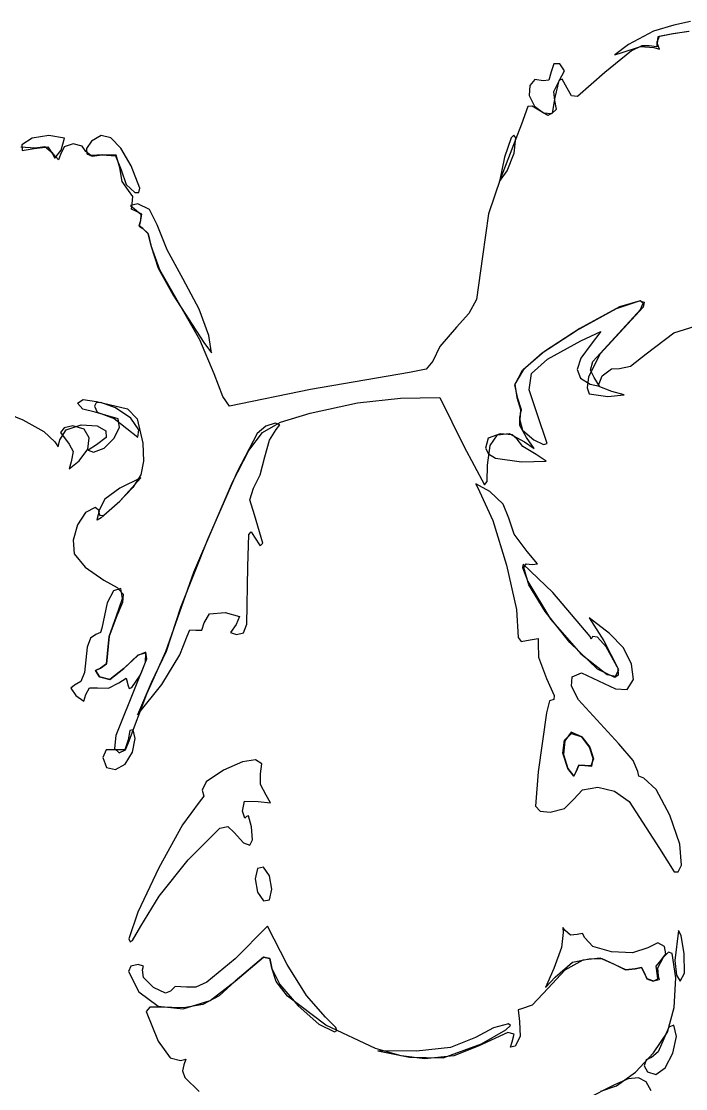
# Model space of a CAD drawing. Extents: x 16 to 127, y 24 to 199.
# Drawn here: x 56.22 to 83.93, y 99.59 to 144.1 of the extents above; entities that cross this region are included whole.
import ezdxf

# ---------------------------------------------------------------- set-up
doc = ezdxf.new("R2010")
doc.units = 0

msp = doc.modelspace()

# ---------------------------------------------------------------- linework, layer by layer
at = {"layer": 'Layer 1'}
for p, q in [((83.431997, 143.942946), (82.58555, 143.701425)), ((84.137553, 144.10443), (83.431997, 143.942946)), ((82.58555, 143.701425), (81.54146, 143.137906)), ((82.827909, 143.478734), (82.723972, 143.231393)), ((82.759955, 143.172831), (82.786898, 143.475647)), ((82.786898, 143.475647), (83.340627, 143.58029)), ((83.390369, 143.58029), (82.827909, 143.478734)), ((83.340627, 143.58029), (84.042744, 143.694722)), ((84.071275, 143.674217), (83.390369, 143.58029)), ((81.54146, 143.137906), (80.969915, 142.711574)), ((81.275465, 142.808059), (82.044698, 143.060692)), ((82.099169, 143.076898), (81.668107, 142.87641)), ((82.044698, 143.060692), (82.603321, 143.018315)), ((82.410705, 143.085695), (82.099169, 143.076898)), ((82.725294, 143.041598), (82.410705, 143.085695)), ((82.603321, 143.018315), (82.835361, 142.941982)), ((82.723972, 143.231393), (82.725294, 143.041598)), ((82.835361, 142.941982), (82.759955, 143.172831)), ((81.668107, 142.87641), (80.563559, 141.970211)), ((80.969915, 142.711574), (81.275465, 142.808059)), ((78.425416, 142.328722), (78.316716, 141.992789)), ((78.68678, 142.334984), (78.425416, 142.328722)), ((78.656088, 141.624136), (78.869872, 142.045044)), ((78.869872, 142.045044), (78.68678, 142.334984)), ((77.640281, 141.677516), (77.431552, 141.428962)), ((77.98828, 141.624842), (77.640281, 141.677516)), ((78.220231, 141.649271), (77.98828, 141.624842)), ((78.316716, 141.992789), (78.220231, 141.649271)), ((78.435911, 141.182458), (78.656088, 141.624136)), ((78.640566, 141.640011), (78.480052, 140.934455)), ((78.773211, 141.692222), (78.640566, 141.640011)), ((78.982055, 141.322158), (78.773211, 141.692222)), ((80.563559, 141.970211), (79.413767, 140.969512)), ((77.431552, 141.428962), (77.409288, 141.014646)), ((78.468411, 140.79793), (78.435911, 141.182458)), ((79.161696, 140.998611), (78.982055, 141.322158)), ((77.409288, 141.014646), (77.620685, 140.570035)), ((78.480052, 140.934455), (78.357285, 140.274055)), ((78.549323, 140.443432), (78.468411, 140.79793)), ((79.413767, 140.969512), (79.161696, 140.998611)), ((77.346091, 140.549971), (77.083051, 139.818971)), ((77.533554, 140.569512), (77.346091, 140.549971)), ((77.802013, 140.393294), (77.533554, 140.569512)), ((77.620685, 140.570035), (77.994393, 140.294295)), ((78.177545, 140.182068), (77.802013, 140.393294)), ((77.994393, 140.294295), (78.347628, 140.263824)), ((78.357285, 140.274055), (78.177545, 140.182068)), ((78.347628, 140.263824), (78.549323, 140.443432)), ((77.083051, 139.818971), (76.206751, 137.548492)), ((57.364878, 139.346954), (56.673345, 139.232257)), ((58.014607, 139.232874), (57.364878, 139.346954)), ((59.545437, 139.339105), (59.149229, 139.111651)), ((59.953519, 139.242179), (59.545437, 139.339105)), ((76.768947, 139.36085), (76.658042, 139.245133)), ((76.839635, 139.248529), (76.768947, 139.36085)), ((56.673345, 139.232257), (56.244808, 138.956429)), ((56.244808, 138.956429), (56.248821, 138.721435)), ((57.883814, 138.729593), (58.014607, 139.232874)), ((58.384759, 138.994176), (58.009447, 138.864574)), ((58.758483, 138.900249), (58.384759, 138.994176)), ((58.913926, 138.674559), (58.758483, 138.900249)), ((59.149229, 139.111651), (58.931841, 138.804288)), ((60.371853, 138.821932), (59.953519, 139.242179)), ((76.658042, 139.245133), (76.376437, 138.436081)), ((76.781779, 138.607267), (76.839635, 139.248529)), ((56.803255, 138.821315), (56.196301, 138.859283)), ((56.248821, 138.721435), (56.753161, 138.803676)), ((56.753161, 138.803676), (57.319546, 138.867264)), ((57.194442, 138.865015), (56.803255, 138.821315)), ((57.536681, 138.598359), (57.194442, 138.865015)), ((57.319546, 138.867264), (57.513397, 138.57684)), ((57.513397, 138.57684), (57.616849, 138.399348)), ((57.775776, 138.32403), (57.536681, 138.598359)), ((57.616849, 138.399348), (57.883814, 138.729593)), ((57.8503, 138.553204), (57.775776, 138.32403)), ((58.009447, 138.864574), (57.8503, 138.553204)), ((59.121183, 138.502844), (58.913926, 138.674559)), ((58.931841, 138.804288), (58.948145, 138.585262)), ((58.948145, 138.585262), (59.175323, 138.484439)), ((59.619482, 138.539092), (59.121183, 138.502844)), ((59.175323, 138.484439), (59.590554, 138.531684)), ((59.590554, 138.531684), (60.14274, 138.491423)), ((60.173476, 138.5282), (59.619482, 138.539092)), ((60.14274, 138.491423), (60.384305, 137.909031)), ((60.325038, 137.997931), (60.173476, 138.5282)), ((60.798819, 138.079423), (60.371853, 138.821932)), ((76.376437, 138.436081), (76.162036, 137.426078)), ((76.486857, 137.865992), (76.781779, 138.607267)), ((60.430298, 137.420036), (60.325038, 137.997931)), ((61.157329, 137.142003), (60.798819, 138.079423)), ((60.384305, 137.909031), (60.599499, 137.300489)), ((76.206751, 137.548492), (75.704748, 136.073659)), ((76.162036, 137.426078), (76.486857, 137.865992)), ((60.68346, 137.050369), (60.430298, 137.420036)), ((60.599499, 137.300489), (60.952277, 136.960764)), ((61.124257, 136.964005), (61.157329, 137.142003)), ((60.877136, 136.797339), (60.68346, 137.050369)), ((60.839036, 136.500388), (60.877136, 136.797339)), ((60.952277, 136.960764), (61.124257, 136.964005)), ((61.080688, 136.496861), (60.767995, 136.429789)), ((60.767995, 136.429789), (60.944516, 136.290485)), ((60.811651, 136.268437), (60.839036, 136.500388)), ((61.030594, 136.171952), (60.811651, 136.268437)), ((60.944516, 136.290485), (61.198957, 136.06947)), ((61.561834, 136.262484), (61.080688, 136.496861)), ((61.888197, 135.613504), (61.561834, 136.262484)), ((61.245127, 136.068323), (61.030594, 136.171952)), ((61.188286, 135.789188), (61.135193, 135.561249)), ((61.140705, 135.570025), (61.206983, 135.819174)), ((61.198957, 136.06947), (61.188286, 135.789188)), ((61.206983, 135.819174), (61.245127, 136.068323)), ((75.704748, 136.073659), (75.454628, 134.293762)), ((61.135193, 135.561249), (61.287416, 135.466396)), ((61.287416, 135.466396), (61.140705, 135.570025)), ((61.514385, 135.253406), (61.287416, 135.466396)), ((61.287416, 135.466396), (61.51487, 135.246704)), ((62.300683, 134.572633), (61.888197, 135.613504)), ((61.640547, 134.741437), (61.514385, 135.253406)), ((61.51487, 135.246704), (61.642311, 134.718507)), ((61.998088, 133.747926), (61.640547, 134.741437)), ((61.642311, 134.718507), (61.934544, 133.814337)), ((62.970873, 133.349728), (62.300683, 134.572633)), ((75.454628, 134.293762), (75.203671, 132.499798)), ((61.934544, 133.814337), (62.55777, 132.690033)), ((62.781078, 132.377119), (61.998088, 133.747926)), ((63.636389, 132.10085), (62.970873, 133.349728)), ((62.55777, 132.690033), (63.833415, 130.703893)), ((63.666198, 130.825601), (62.781078, 132.377119)), ((75.203671, 132.499798), (74.887841, 131.915586)), ((81.040554, 132.122909), (82.010169, 132.447675)), ((82.03504, 132.454598), (81.169229, 132.195312)), ((82.010169, 132.447675), (82.193619, 132.387811)), ((82.152283, 132.347346), (82.03504, 132.454598)), ((82.046842, 132.083712), (82.152283, 132.347346)), ((82.193619, 132.387811), (82.154615, 132.178715)), ((64.037321, 130.997757), (63.636389, 132.10085)), ((74.887841, 131.915586), (74.376186, 131.351946)), ((79.37505, 131.210835), (81.040554, 132.122909)), ((81.169229, 132.195312), (79.522864, 131.29656)), ((81.131179, 131.091949), (82.046842, 132.083712)), ((82.154615, 132.178715), (81.34461, 131.309613)), ((74.376186, 131.351946), (73.671027, 130.540424)), ((83.431997, 131.11876), (84.320292, 131.389693)), ((64.146373, 130.279457), (64.037321, 130.997757)), ((77.951877, 130.27895), (79.37505, 131.210835)), ((79.522864, 131.29656), (78.042607, 130.335957)), ((79.551439, 130.779035), (80.390654, 131.167046)), ((80.390654, 131.167046), (79.992411, 130.63616)), ((80.055735, 129.921872), (81.131179, 131.091949)), ((81.34461, 131.309613), (80.369531, 130.236109)), ((82.284057, 130.243165), (83.431997, 131.11876)), ((64.268743, 129.397909), (63.666198, 130.825601)), ((63.833415, 130.703893), (64.146373, 130.279457)), ((73.671027, 130.540424), (73.377824, 129.932368)), ((78.165992, 130.011395), (79.551439, 130.779035)), ((79.992411, 130.63616), (79.555992, 130.050328)), ((77.120181, 129.55463), (77.951877, 130.27895)), ((78.042607, 130.335957), (77.16031, 129.590261)), ((77.498095, 129.411535), (78.165992, 130.011395)), ((79.555992, 130.050328), (79.404331, 129.585146)), ((80.369531, 130.236109), (79.871761, 129.281139)), ((81.630845, 129.724978), (82.284057, 130.243165)), ((73.103495, 129.598066), (72.407685, 129.461409)), ((73.377824, 129.932368), (73.103495, 129.598066)), ((77.16031, 129.590261), (76.801094, 128.977519)), ((76.803497, 128.949241), (77.120181, 129.55463)), ((79.404331, 129.585146), (79.537096, 129.22884)), ((79.963473, 129.562689), (80.055735, 129.921872)), ((80.112709, 129.253975), (79.963473, 129.562689)), ((80.452787, 129.316064), (80.836124, 129.611472)), ((80.836124, 129.611472), (81.177393, 129.621923)), ((81.177393, 129.621923), (81.630845, 129.724978)), ((64.618831, 128.451626), (64.268743, 129.397909)), ((72.407685, 129.461409), (68.280535, 128.755853)), ((77.401963, 128.73607), (77.498095, 129.411535)), ((79.537096, 129.22884), (79.953959, 128.969636)), ((79.871761, 129.281139), (79.821309, 128.825427)), ((80.337869, 128.889953), (80.112709, 129.253975)), ((80.282395, 128.885896), (80.452787, 129.316064)), ((68.280535, 128.755853), (64.896688, 128.058058)), ((76.801094, 128.977519), (76.890082, 128.415775)), ((76.92536, 128.374147), (76.803497, 128.949241)), ((77.73181, 127.741616), (77.401963, 128.73607)), ((79.821309, 128.825427), (79.908935, 128.568616)), ((79.953959, 128.969636), (80.337869, 128.889953)), ((80.853895, 128.662367), (80.282395, 128.885896)), ((81.365335, 128.525004), (80.853895, 128.662367)), ((58.561148, 128.174122), (58.794378, 128.328992)), ((58.794378, 128.328992), (59.354898, 128.253144)), ((59.541066, 128.210855), (59.34191, 128.18906)), ((59.354898, 128.253144), (60.652416, 127.947286)), ((60.152441, 127.988737), (59.541066, 128.210855)), ((64.896688, 128.058058), (64.618831, 128.451626)), ((70.242157, 128.189556), (72.029154, 128.382614)), ((72.029154, 128.382614), (73.678744, 128.410836)), ((73.678744, 128.410836), (74.674636, 126.382363)), ((76.890082, 128.415775), (77.038778, 127.916021)), ((77.079965, 127.904423), (76.92536, 128.374147)), ((79.908935, 128.568616), (80.690912, 128.458814)), ((80.690912, 128.458814), (81.365335, 128.525004)), ((55.277512, 127.891844), (56.277263, 127.490615)), ((58.780135, 127.932513), (58.561148, 128.174122)), ((59.306568, 127.799119), (58.780135, 127.932513)), ((59.34191, 128.18906), (59.266704, 128.05065)), ((59.266704, 128.05065), (59.377697, 127.80666)), ((60.26436, 127.531008), (59.306568, 127.799119)), ((59.377697, 127.80666), (59.644529, 127.70528)), ((60.783264, 127.552571), (60.152441, 127.988737)), ((60.652416, 127.947286), (61.057405, 127.531801)), ((67.028652, 127.388133), (68.262543, 127.765252)), ((68.262543, 127.765252), (70.242157, 128.189556)), ((77.038778, 127.916021), (77.012849, 127.464685)), ((77.019199, 127.583924), (77.079965, 127.904423)), ((56.277263, 127.490615), (57.160597, 127.000485)), ((59.644529, 127.70528), (60.085546, 127.535109)), ((60.085546, 127.535109), (60.614669, 127.126019)), ((60.317971, 127.172161), (60.26436, 127.531008)), ((61.115966, 127.070632), (60.783264, 127.552571)), ((61.057405, 127.531801), (61.292002, 126.514654)), ((66.273889, 126.956773), (67.028652, 127.388133)), ((66.806275, 127.34721), (66.422982, 127.221313)), ((67.009035, 127.275773), (66.806275, 127.34721)), ((77.012275, 127.248697), (77.019199, 127.583924)), ((77.012849, 127.464685), (77.121151, 127.055198)), ((78.153733, 126.504556), (77.73181, 127.741616)), ((57.160597, 127.000485), (57.618878, 126.567571)), ((57.827723, 126.658235), (58.094158, 127.064812)), ((58.006625, 127.154682), (57.855592, 126.961624)), ((57.855592, 126.961624), (58.215073, 126.466324)), ((58.36959, 127.235027), (58.006625, 127.154682)), ((58.094158, 127.064812), (58.719898, 127.270305)), ((58.83718, 127.091948), (58.36959, 127.235027)), ((58.719898, 127.270305), (59.385127, 127.231439)), ((59.049613, 126.73148), (58.83718, 127.091948)), ((59.385127, 127.231439), (59.749392, 127.031606)), ((59.749392, 127.031606), (59.757132, 126.743602)), ((60.075977, 126.703346), (60.317971, 127.172161)), ((60.614669, 127.126019), (61.07672, 126.75688)), ((61.07672, 126.75688), (61.115966, 127.070632)), ((66.059797, 126.91153), (65.216983, 125.315093)), ((65.703739, 126.209104), (66.273889, 126.956773)), ((66.422982, 127.221313), (66.059797, 126.91153)), ((66.566298, 126.640464), (66.851431, 127.082627)), ((66.851431, 127.082627), (67.009035, 127.275773)), ((76.188759, 126.902004), (75.69412, 126.716046)), ((75.777139, 126.416417), (76.082617, 126.864875)), ((76.082617, 126.864875), (76.566226, 126.920823)), ((76.695084, 126.858657), (76.188759, 126.902004)), ((76.566226, 126.920823), (77.207229, 126.571099)), ((77.296129, 126.743607), (77.012275, 127.248697)), ((77.121151, 127.055198), (77.592463, 126.656824)), ((57.618878, 126.567571), (57.763252, 126.354934)), ((57.763252, 126.354934), (57.827723, 126.658235)), ((58.215073, 126.466324), (58.389081, 126.160201)), ((58.988268, 126.256779), (59.049613, 126.73148)), ((59.352782, 126.440218), (59.013498, 126.224494)), ((59.757132, 126.743602), (59.352782, 126.440218)), ((59.669147, 126.300347), (60.075977, 126.703346)), ((61.292002, 126.514654), (61.320936, 125.768044)), ((66.375886, 125.94139), (66.566298, 126.640464)), ((75.69412, 126.716046), (75.575984, 126.306515)), ((75.670528, 125.588612), (75.777139, 126.416417)), ((76.905604, 126.679049), (76.695084, 126.858657)), ((77.138834, 126.378702), (76.905604, 126.679049)), ((77.207229, 126.571099), (77.611513, 126.295006)), ((77.611513, 126.295006), (77.296129, 126.743607)), ((77.592463, 126.656824), (78.00238, 126.456782)), ((78.00238, 126.456782), (78.153733, 126.504556)), ((58.389081, 126.160201), (58.303267, 125.736073)), ((58.634526, 125.770998), (58.988268, 126.256779)), ((59.013498, 126.224494), (59.228251, 126.138946)), ((59.228251, 126.138946), (59.669147, 126.300347)), ((65.023688, 124.883056), (65.703739, 126.209104)), ((74.674636, 126.382363), (75.542602, 124.772636)), ((75.575984, 126.306515), (75.706644, 126.063209)), ((75.706644, 126.063209), (75.996848, 125.887503)), ((77.699354, 126.045812), (77.138834, 126.378702)), ((78.109459, 125.758475), (77.699354, 126.045812)), ((58.209737, 125.441592), (58.634526, 125.770998)), ((58.303267, 125.736073), (58.209737, 125.441592)), ((61.320936, 125.768044), (61.198296, 125.195265)), ((66.188738, 125.195573), (66.375886, 125.94139)), ((75.653678, 124.913626), (75.670528, 125.588612)), ((75.996848, 125.887503), (77.086579, 125.727254)), ((77.086579, 125.727254), (78.109459, 125.758475)), ((61.198296, 125.195265), (60.870273, 124.664819)), ((65.216983, 125.315093), (63.993797, 122.527072)), ((65.910572, 124.64105), (66.188738, 125.195573)), ((60.870273, 124.664819), (60.283057, 124.045208)), ((60.325038, 124.098125), (61.206983, 125.061562)), ((61.206983, 125.061562), (60.325038, 124.631173)), ((63.421326, 121.136598), (65.023688, 124.883056)), ((65.75191, 124.14941), (65.910572, 124.64105)), ((75.759075, 124.502056), (75.171568, 124.82035)), ((75.171568, 124.82035), (75.332567, 124.498881)), ((75.542602, 124.772636), (75.653678, 124.913626)), ((60.325038, 124.631173), (59.702164, 124.170665)), ((75.332567, 124.498881), (75.887476, 123.290622)), ((76.319728, 123.970552), (75.759075, 124.502056)), ((59.299865, 123.824722), (58.900344, 123.614615)), ((59.478239, 123.69512), (59.299865, 123.824722)), ((59.702164, 124.170665), (59.443093, 123.668089)), ((60.283057, 124.045208), (59.551528, 123.396053)), ((59.660228, 123.503429), (60.325038, 124.098125)), ((65.945144, 123.517805), (65.75191, 124.14941)), ((76.552826, 123.386925), (76.319728, 123.970552)), ((58.900344, 123.614615), (58.568027, 123.103776)), ((59.551528, 123.396053), (59.388649, 123.29943)), ((59.388649, 123.29943), (59.399701, 123.38375)), ((59.399701, 123.38375), (59.478239, 123.69512)), ((59.443093, 123.668089), (59.496958, 123.491402)), ((59.496958, 123.491402), (59.660228, 123.503429)), ((66.29757, 122.348699), (65.945144, 123.517805)), ((76.778075, 122.723481), (76.552826, 123.386925)), ((58.568027, 123.103776), (58.383877, 122.471427)), ((75.887476, 123.290622), (76.459516, 121.429139)), ((58.383877, 122.471427), (58.428856, 121.89679)), ((63.993797, 122.527072), (62.855079, 119.660271)), ((65.665039, 121.355276), (65.706931, 122.704608)), ((65.706931, 122.704608), (65.800274, 122.81791)), ((65.800274, 122.81791), (65.949378, 122.589999)), ((65.949378, 122.589999), (66.184989, 122.228049)), ((77.319765, 121.999449), (76.778075, 122.723481)), ((66.184989, 122.228049), (66.29757, 122.348699)), ((77.75527, 121.477337), (77.319765, 121.999449)), ((58.428856, 121.89679), (58.881911, 121.341121)), ((58.881911, 121.341121), (59.665696, 120.80212)), ((62.249442, 117.827496), (63.421326, 121.136598)), ((65.632803, 118.963485), (65.665039, 121.355276)), ((76.459516, 121.429139), (76.872542, 119.578173)), ((77.158061, 121.472001), (77.117794, 121.327754)), ((77.117794, 121.327754), (77.346576, 120.740031)), ((78.38586, 120.279656), (77.158061, 121.472001)), ((77.176538, 121.328889), (77.272377, 121.478267)), ((77.393672, 120.603374), (77.176538, 121.328889)), ((77.272377, 121.478267), (77.521907, 121.449468)), ((77.521907, 121.449468), (77.75527, 121.477337)), ((59.665696, 120.80212), (60.221564, 120.487095)), ((77.346576, 120.740031), (78.28754, 119.172137)), ((60.069274, 120.353254), (59.797988, 119.852089)), ((60.363844, 120.449342), (60.069274, 120.353254)), ((60.221564, 120.487095), (60.467472, 120.212849)), ((60.442337, 120.034387), (60.363844, 120.449342)), ((60.467472, 120.212849), (60.445754, 119.861675)), ((78.068801, 119.488458), (77.393672, 120.603374)), ((79.941964, 118.444858), (78.38586, 120.279656)), ((59.797988, 119.852089), (59.581382, 118.797636)), ((60.193805, 119.306694), (60.442337, 120.034387)), ((60.445754, 119.861675), (60.198743, 119.315866)), ((59.882963, 118.454338), (60.193805, 119.306694)), ((60.198743, 119.315866), (59.884374, 118.457072)), ((62.855079, 119.660271), (62.26567, 117.827496)), ((63.852818, 119.017416), (64.071496, 119.387833)), ((64.071496, 119.387833), (64.723827, 119.450275)), ((64.723827, 119.450275), (65.32011, 119.289276)), ((76.872542, 119.578173), (76.950407, 118.401466)), ((79.097414, 118.199677), (78.068801, 119.488458)), ((63.749189, 118.70997), (63.852818, 119.017416)), ((65.182438, 118.945449), (64.948855, 118.621247)), ((65.32011, 119.289276), (65.182438, 118.945449)), ((65.481236, 118.60627), (65.632803, 118.963485)), ((78.28754, 119.172137), (79.552453, 117.725058)), ((80.755823, 118.581383), (79.904217, 119.224144)), ((79.904217, 119.224144), (80.521578, 118.275524)), ((59.325618, 118.533052), (59.100546, 118.377609)), ((59.521895, 118.610707), (59.325618, 118.533052)), ((59.581382, 118.797636), (59.521895, 118.610707)), ((59.884374, 118.457072), (59.81104, 117.739302)), ((59.81104, 117.739302), (59.882963, 118.454338)), ((62.827381, 117.683563), (63.140912, 118.465671)), ((63.140912, 118.465671), (63.249038, 118.727785)), ((63.249038, 118.727785), (63.50004, 118.709441)), ((63.50004, 118.709441), (63.749189, 118.70997)), ((64.948855, 118.621247), (65.193374, 118.533052)), ((65.193374, 118.533052), (65.481236, 118.60627)), ((79.993955, 118.335585), (79.941964, 118.444858)), ((80.047798, 118.444858), (79.993955, 118.335585)), ((80.246417, 118.419562), (80.047798, 118.444858)), ((80.618372, 118.021568), (80.246417, 118.419562)), ((81.330713, 117.979946), (80.755823, 118.581383)), ((58.97284, 118.003885), (58.855012, 116.945551)), ((59.100546, 118.377609), (58.97284, 118.003885)), ((76.950407, 118.401466), (77.063428, 118.247478)), ((77.063428, 118.247478), (77.438652, 118.309391)), ((77.438652, 118.309391), (77.781905, 118.365482)), ((77.781905, 118.365482), (77.782257, 118.171807)), ((77.782257, 118.171807), (77.791826, 117.594045)), ((80.258202, 117.088421), (79.097414, 118.199677)), ((80.521578, 118.275524), (81.103668, 117.133521)), ((81.13894, 117.054559), (80.618372, 118.021568)), ((81.677235, 117.2907), (81.330713, 117.979946)), ((59.81104, 117.739302), (59.765664, 117.303224)), ((59.765664, 117.303224), (59.81104, 117.739302)), ((60.494019, 117.113473), (61.100328, 117.690591)), ((61.074432, 117.662914), (60.494019, 117.113473)), ((61.409081, 117.793982), (61.074432, 117.662914)), ((61.100328, 117.690591), (61.404054, 117.770125)), ((61.188286, 116.857357), (61.459765, 117.520767)), ((61.404054, 117.770125), (61.389816, 117.369111)), ((61.459765, 117.520767), (61.409081, 117.793982)), ((61.449341, 116.063606), (62.249442, 117.827496)), ((62.26567, 117.827496), (61.633139, 116.522217)), ((62.082578, 116.451662), (62.827381, 117.683563)), ((77.791826, 117.594045), (78.121277, 116.701429)), ((79.552453, 117.725058), (80.662519, 116.864098)), ((59.517882, 117.12194), (59.309478, 117.03379)), ((59.309478, 117.03379), (59.517882, 117.12194)), ((59.765664, 117.303224), (59.517882, 117.12194)), ((59.517882, 117.12194), (59.765664, 117.303224)), ((59.917535, 116.662182), (60.494019, 117.113473)), ((60.494019, 117.113473), (59.917535, 116.662182)), ((61.389816, 117.369111), (61.042236, 116.504579)), ((80.971415, 116.735428), (80.258202, 117.088421)), ((81.103668, 117.133521), (81.118497, 116.841037)), ((81.748259, 116.662243), (81.677235, 117.2907)), ((58.855012, 116.945551), (58.706581, 116.571827)), ((59.309478, 117.03379), (59.486837, 116.760695)), ((59.486837, 116.760695), (59.309478, 117.03379)), ((59.486837, 116.760695), (59.917535, 116.662182)), ((59.917535, 116.662182), (59.486837, 116.760695)), ((60.281999, 116.514456), (60.590107, 116.708087)), ((60.590107, 116.708087), (60.679933, 116.398745)), ((60.83026, 116.322325), (61.188286, 116.857357)), ((78.121277, 116.701429), (78.443804, 115.983481)), ((79.168355, 116.384766), (79.196897, 116.765987)), ((79.196897, 116.765987), (79.585438, 116.934747)), ((79.585438, 116.934747), (80.299681, 116.597359)), ((80.662519, 116.864098), (81.00986, 116.798819)), ((81.118497, 116.841037), (80.971415, 116.735428)), ((81.00986, 116.798819), (81.13894, 117.054559)), ((81.496657, 116.24317), (81.748259, 116.662243)), ((58.431678, 116.416384), (58.284394, 116.299703)), ((58.284394, 116.299703), (58.490592, 115.99305)), ((58.706581, 116.571827), (58.431678, 116.416384)), ((58.913926, 116.030798), (59.056713, 116.301643)), ((59.056713, 116.301643), (59.400054, 116.305259)), ((59.400054, 116.305259), (59.85968, 116.289737)), ((59.85968, 116.289737), (60.281999, 116.514456)), ((61.042236, 116.504579), (60.15985, 114.315811)), ((60.679933, 116.398745), (60.720816, 116.276579)), ((60.720816, 116.276579), (60.83026, 116.322325)), ((61.633139, 116.522217), (61.071781, 115.187438)), ((61.071781, 115.187438), (62.082578, 116.451662)), ((79.466772, 115.813839), (79.168355, 116.384766)), ((80.299681, 116.597359), (81.00559, 116.260985)), ((81.00559, 116.260985), (81.496657, 116.24317)), ((58.490592, 115.99305), (58.825687, 115.753955)), ((58.825687, 115.753955), (58.913926, 116.030798)), ((60.685577, 114.035133), (61.449341, 116.063606)), ((78.244308, 115.763304), (78.122335, 115.272325)), ((78.436661, 115.826186), (78.244308, 115.763304)), ((78.443804, 115.983481), (78.436661, 115.826186)), ((81.13894, 113.967399), (79.466772, 115.813839)), ((78.122335, 115.272325), (77.78261, 112.80041)), ((60.739067, 114.524965), (60.677816, 114.144494)), ((60.886308, 114.561477), (60.739067, 114.524965)), ((60.965506, 114.19913), (60.886308, 114.561477)), ((78.876795, 114.122842), (79.163135, 114.40195)), ((79.161267, 114.466404), (78.886452, 114.10216)), ((79.592714, 114.265497), (79.161267, 114.466404)), ((79.163135, 114.40195), (79.592714, 114.265497)), ((60.15985, 114.315811), (60.103229, 113.773829)), ((60.677816, 114.144494), (60.543672, 113.728789)), ((60.569557, 113.72363), (60.685577, 114.035133)), ((60.862672, 113.620618), (60.965506, 114.19913)), ((78.802982, 113.585302), (78.876795, 114.122842)), ((78.886452, 114.10216), (78.833095, 113.528014)), ((79.592714, 114.265497), (79.937334, 113.830742)), ((79.923736, 113.836915), (79.592714, 114.265497)), ((81.735973, 113.274323), (81.13894, 113.967399)), ((59.763151, 113.728921), (59.619482, 113.406835)), ((60.148649, 113.721866), (59.763151, 113.728921)), ((60.103229, 113.773829), (60.301402, 113.59416)), ((60.543672, 113.728789), (60.148649, 113.721866)), ((60.301402, 113.59416), (60.569557, 113.72363)), ((60.556951, 113.125252), (60.862672, 113.620618)), ((79.010983, 112.94646), (78.802982, 113.585302)), ((78.833095, 113.528014), (79.010983, 112.94646)), ((80.070772, 113.367588), (79.923736, 113.836915)), ((79.937334, 113.830742), (80.080606, 113.353918)), ((59.619482, 113.406835), (59.776573, 112.990976)), ((60.14199, 112.906243), (60.556951, 113.125252)), ((65.451156, 113.216313), (64.656094, 112.870965)), ((65.988977, 113.304617), (65.451156, 113.216313)), ((66.245678, 113.138261), (65.988977, 113.304617)), ((66.197381, 112.719623), (66.245678, 113.138261)), ((79.475504, 113.083337), (79.364467, 112.821223)), ((79.364467, 112.821223), (79.475504, 113.083337)), ((79.727828, 113.064993), (79.475504, 113.083337)), ((79.475504, 113.083337), (79.727828, 113.064993)), ((79.976977, 113.059834), (79.727828, 113.064993)), ((79.727828, 113.064993), (80.012558, 113.04709)), ((80.080606, 113.353918), (79.976977, 113.059834)), ((80.012558, 113.04709), (80.070772, 113.367588)), ((81.93269, 112.820165), (81.735973, 113.274323)), ((59.776573, 112.990976), (60.14199, 112.906243)), ((64.656094, 112.870965), (63.924917, 112.382764)), ((66.196896, 112.271022), (66.197381, 112.719623)), ((77.78261, 112.80041), (77.669589, 111.375319)), ((79.268423, 112.628518), (79.010983, 112.94646)), ((79.010983, 112.94646), (79.268423, 112.628518)), ((79.364467, 112.821223), (79.268423, 112.628518)), ((79.268423, 112.628518), (79.364467, 112.821223)), ((81.971628, 112.61939), (81.93269, 112.820165)), ((82.18916, 112.535826), (81.971628, 112.61939)), ((63.924917, 112.382764), (63.763918, 112.036645)), ((66.437975, 111.825331), (66.196896, 112.271022)), ((82.696868, 112.072441), (82.18916, 112.535826)), ((63.828168, 111.791773), (63.638682, 111.546636)), ((63.763918, 112.036645), (63.828168, 111.791773)), ((66.611939, 111.509595), (66.437975, 111.825331)), ((79.247344, 111.653881), (79.633758, 112.05037)), ((79.633758, 112.05037), (80.264315, 112.163557)), ((80.264315, 112.163557), (80.968295, 111.999857)), ((80.968295, 111.999857), (81.574974, 111.565687)), ((83.263678, 110.998331), (82.696868, 112.072441)), ((63.638682, 111.546636), (62.94646, 110.592256)), ((65.450902, 111.170222), (65.530762, 111.577725)), ((65.530762, 111.577725), (66.095075, 111.563217)), ((66.095075, 111.563217), (66.611939, 111.509595)), ((77.669589, 111.375319), (77.865507, 111.166325)), ((78.879397, 111.280157), (79.247344, 111.653881)), ((81.574974, 111.565687), (82.83298, 109.601066)), ((65.545491, 110.86798), (65.450902, 111.170222)), ((65.616002, 110.948325), (65.545491, 110.86798)), ((65.696965, 110.964244), (65.616002, 110.948325)), ((65.817086, 110.507353), (65.696965, 110.964244)), ((77.865507, 111.166325), (78.279674, 111.124714)), ((78.279674, 111.124714), (78.879397, 111.280157)), ((83.684636, 109.787564), (83.263678, 110.998331)), ((62.94646, 110.592256), (61.956151, 108.797129)), ((63.177248, 109.135399), (64.498358, 110.456244)), ((64.498358, 110.456244), (64.834153, 110.522627)), ((64.834153, 110.522627), (65.10271, 110.281927)), ((65.86104, 109.966709), (65.817086, 110.507353)), ((65.10271, 110.281927), (65.485794, 109.848242)), ((65.74459, 109.745087), (65.86104, 109.966709)), ((65.485794, 109.848242), (65.74459, 109.745087)), ((82.83298, 109.601066), (83.450518, 108.632558)), ((83.754789, 108.914207), (83.684636, 109.787564)), ((61.97379, 107.613338), (63.177248, 109.135399)), ((61.956151, 108.797129), (61.074123, 106.951268)), ((66.073115, 108.778388), (65.969486, 108.344118)), ((66.322264, 108.831657), (66.073115, 108.778388)), ((66.571413, 108.470412), (66.322264, 108.831657)), ((83.450518, 108.632558), (83.620579, 108.632938)), ((83.620579, 108.632938), (83.754789, 108.914207)), ((65.969486, 108.344118), (66.073115, 107.78179)), ((66.675042, 107.908084), (66.571413, 108.470412)), ((66.073115, 107.78179), (66.322264, 107.420545)), ((66.571413, 107.473814), (66.675042, 107.908084)), ((61.201339, 106.362211), (61.97379, 107.613338)), ((66.322264, 107.420545), (66.571413, 107.473814)), ((61.074123, 106.951268), (60.706744, 105.844686)), ((60.863686, 105.773645), (61.201339, 106.362211)), ((66.482425, 106.362211), (65.134813, 105.006838)), ((67.310042, 104.77471), (66.482425, 106.362211)), ((78.824011, 106.106447), (78.749442, 105.477929)), ((78.902327, 106.192525), (78.805225, 106.317232)), ((78.805225, 106.317232), (78.824011, 106.106447)), ((79.124313, 105.994175), (78.902327, 106.192525)), ((79.405036, 106.02813), (79.124313, 105.994175)), ((79.632975, 106.067377), (79.405036, 106.02813)), ((79.727828, 105.881727), (79.632975, 106.067377)), ((83.636255, 106.185822), (83.484252, 104.939898)), ((83.738076, 105.973538), (83.636255, 106.185822)), ((83.863444, 105.215683), (83.738076, 105.973538)), ((60.706744, 105.844686), (60.754507, 105.718231)), ((60.754507, 105.718231), (60.863686, 105.773645)), ((80.061451, 105.524148), (79.727828, 105.881727)), ((80.836565, 105.299952), (80.061451, 105.524148)), ((82.769127, 105.671295), (82.35673, 105.466155)), ((83.053466, 105.521894), (82.769127, 105.671295)), ((83.097343, 105.211626), (83.053466, 105.521894)), ((65.144691, 104.069154), (66.325395, 105.071264)), ((66.323543, 105.070867), (65.144691, 104.069154)), ((66.591053, 105.020662), (66.323543, 105.070867)), ((66.325395, 105.071264), (66.591748, 105.016049)), ((78.749442, 105.477929), (78.427488, 104.598321)), ((81.714536, 105.262751), (80.836565, 105.299952)), ((82.35673, 105.466155), (81.714536, 105.262751)), ((82.9942, 105.062224), (82.752943, 104.620634)), ((82.90283, 104.951099), (83.097343, 105.211626)), ((83.220347, 105.277948), (82.9942, 105.062224)), ((83.366689, 105.235173), (83.220347, 105.277948)), ((83.519839, 104.212735), (83.366689, 105.235173)), ((83.876321, 104.405881), (83.863444, 105.215683)), ((60.791267, 104.696873), (60.696954, 104.471894)), ((61.089508, 104.77471), (60.791267, 104.696873)), ((61.311582, 104.706315), (61.089508, 104.77471)), ((61.268014, 104.541877), (61.311582, 104.706315)), ((65.134813, 105.006838), (63.953227, 104.027129)), ((66.675042, 104.614196), (66.591053, 105.020662)), ((66.591748, 105.016049), (66.675042, 104.601496)), ((66.846161, 104.056581), (66.675042, 104.614196)), ((68.120285, 103.474547), (67.310042, 104.77471)), ((78.491341, 104.245543), (79.210303, 104.87243)), ((79.638531, 104.954098), (78.895608, 104.531425)), ((79.210303, 104.87243), (79.904923, 105.000135)), ((80.358634, 105.03387), (79.638531, 104.954098)), ((79.904923, 105.000135), (80.43409, 105.021787)), ((80.993243, 104.74931), (80.358634, 105.03387)), ((80.43409, 105.021787), (80.951615, 104.783882)), ((80.951615, 104.783882), (81.419399, 104.552195)), ((81.431613, 104.542053), (80.993243, 104.74931)), ((82.089059, 104.639728), (81.828974, 104.588796)), ((81.828974, 104.588796), (82.089059, 104.639728)), ((82.197274, 104.442746), (82.089059, 104.639728)), ((82.089059, 104.639728), (82.197274, 104.442746)), ((82.705142, 104.695644), (82.90283, 104.951099)), ((82.74161, 104.39759), (82.705142, 104.695644)), ((82.752943, 104.620634), (82.788177, 104.301282)), ((83.484252, 104.939898), (83.55316, 104.329537)), ((60.696954, 104.471894), (61.118788, 103.631709)), ((61.310126, 104.232623), (61.268014, 104.541877)), ((61.738267, 103.816212), (61.310126, 104.232623)), ((66.675042, 104.601496), (67.000728, 103.932816)), ((78.427488, 104.598321), (78.089924, 103.806643)), ((78.089924, 103.806643), (78.491341, 104.245543)), ((78.895608, 104.531425), (78.192538, 103.787284)), ((81.419399, 104.552195), (81.828974, 104.588796)), ((81.828974, 104.588796), (81.431613, 104.542053)), ((82.318189, 104.178956), (82.197274, 104.442746)), ((82.197274, 104.442746), (82.307076, 104.178956)), ((82.307076, 104.178956), (82.570866, 104.069154)), ((82.608966, 104.069154), (82.318189, 104.178956)), ((82.570866, 104.069154), (82.775036, 104.165639)), ((82.775036, 104.165639), (82.74161, 104.39759)), ((82.788177, 104.301282), (82.83126, 104.137328)), ((83.452855, 102.980217), (83.519839, 104.212735)), ((83.55316, 104.329537), (83.707164, 104.069154)), ((83.707164, 104.069154), (83.876321, 104.405881)), ((62.23511, 103.568121), (61.738267, 103.816212)), ((62.63935, 103.851534), (62.441706, 103.663459)), ((63.114806, 103.827148), (62.63935, 103.851534)), ((63.494478, 103.831641), (63.114806, 103.827148)), ((63.953227, 104.027129), (63.494478, 103.831641)), ((64.097635, 103.271347), (65.144691, 104.069154)), ((65.144691, 104.069154), (64.471431, 103.462029)), ((67.318708, 103.450651), (66.846161, 104.056581)), ((67.000728, 103.932816), (67.761025, 103.050419)), ((78.192538, 103.787284), (77.526141, 103.072688)), ((82.83126, 104.137328), (82.608966, 104.069154)), ((61.118788, 103.631709), (61.932879, 103.036088)), ((62.441706, 103.663459), (62.23511, 103.568121)), ((62.976429, 102.921479), (64.097635, 103.271347)), ((64.471431, 103.462029), (63.787686, 103.102322)), ((68.923208, 102.238986), (67.318708, 103.450651)), ((68.905657, 102.577609), (68.120285, 103.474547)), ((61.57315, 102.99075), (61.421428, 102.811721)), ((62.000733, 102.992476), (61.57315, 102.99075)), ((61.932879, 103.036088), (62.976429, 102.921479)), ((62.996455, 102.956862), (62.000733, 102.992476)), ((63.787686, 103.102322), (62.996455, 102.956862)), ((67.761025, 103.050419), (68.630794, 102.283248)), ((77.08411, 102.927212), (76.941808, 102.877867)), ((76.941808, 102.877867), (76.996621, 102.393811)), ((77.526141, 103.072688), (77.08411, 102.927212)), ((83.169177, 101.952486), (83.452855, 102.980217)), ((61.421428, 102.811721), (61.927708, 101.57078)), ((69.333797, 102.144838), (68.905657, 102.577609)), ((76.996621, 102.393811), (77.024843, 101.765514)), ((68.630794, 102.283248), (69.284894, 101.960247)), ((70.998799, 101.26948), (68.923208, 102.238986)), ((69.284894, 101.960247), (69.37521, 102.011367)), ((69.37521, 102.011367), (69.333797, 102.144838)), ((75.917473, 102.130286), (75.169936, 101.720711)), ((75.41547, 101.466358), (76.434204, 102.046501)), ((76.543301, 102.294328), (75.917473, 102.130286)), ((76.434204, 102.046501), (76.620978, 102.22558)), ((76.620978, 102.22558), (76.543301, 102.294328)), ((82.595103, 101.080419), (83.169177, 101.952486)), ((83.228753, 102.161242), (83.024186, 101.67238)), ((83.435172, 102.243175), (83.228753, 102.161242)), ((83.54579, 101.765877), (83.435172, 102.243175)), ((61.927708, 101.57078), (62.428786, 100.884407)), ((75.169936, 101.720711), (74.116585, 101.303022)), ((76.513138, 101.932025), (75.280709, 101.366522)), ((76.774448, 101.862517), (76.513138, 101.932025)), ((76.618795, 101.316383), (76.695701, 101.545027)), ((76.695701, 101.545027), (76.774448, 101.862517)), ((77.024843, 101.765514), (76.818115, 101.368991)), ((83.024186, 101.67238), (82.788706, 101.122796)), ((83.390105, 101.076979), (83.54579, 101.765877)), ((72.060209, 100.96625), (70.998799, 101.26948)), ((72.710015, 101.154149), (71.084767, 101.172141)), ((71.084767, 101.172141), (72.416857, 100.910733)), ((74.116585, 101.303022), (72.710015, 101.154149)), ((73.817606, 100.87131), (75.41547, 101.466358)), ((75.280709, 101.366522), (74.258314, 100.967839)), ((76.818115, 101.368991), (76.618795, 101.316383)), ((81.83625, 100.285875), (82.595103, 101.080419)), ((82.788706, 101.122796), (82.508777, 100.894152)), ((83.070245, 100.457534), (83.390105, 101.076979)), ((62.428786, 100.884407), (62.863981, 100.760802)), ((62.863981, 100.760802), (63.08094, 100.82536)), ((63.08094, 100.82536), (62.99839, 100.586177)), ((73.055738, 100.832416), (72.060209, 100.96625)), ((72.416857, 100.910733), (73.817606, 100.87131)), ((74.258314, 100.967839), (73.055738, 100.832416)), ((82.288864, 100.790523), (82.197274, 100.541374)), ((82.508777, 100.894152), (82.288864, 100.790523)), ((62.99839, 100.586177), (62.943422, 100.337902)), ((62.943422, 100.337902), (63.045155, 100.058956)), ((81.048623, 99.707363), (81.83625, 100.285875)), ((82.197274, 100.541374), (82.341472, 100.292225)), ((82.341472, 100.292225), (82.688341, 100.188596)), ((82.688341, 100.188596), (83.070245, 100.457534)), ((63.045155, 100.058956), (63.631009, 99.472236)), ((80.962551, 99.758207), (79.748995, 99.13767)), ((81.525474, 100.001706), (80.962551, 99.758207)), ((81.959943, 100.040385), (81.525474, 100.001706)), ((82.276803, 99.872358), (81.959943, 100.040385)), ((82.486905, 99.49574), (82.276803, 99.872358)), ((80.388228, 99.483393), (81.048623, 99.707363))]:
    msp.add_line(p, q, dxfattribs=at)

doc.saveas('drawing.dxf')
